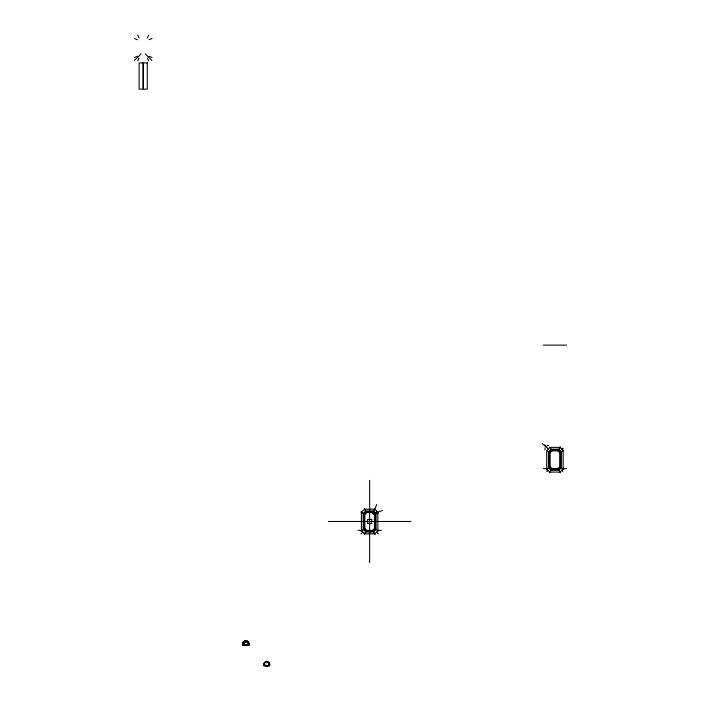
<?xml version="1.0" encoding="UTF-8"?>
<svg xmlns="http://www.w3.org/2000/svg" width="701" height="701" viewBox="0 0 701 701"><rect width="100%" height="100%" fill="white"/><g stroke="black" fill="none" stroke-linecap="round" stroke-linejoin="round"><path stroke-width="1.05" d="M545.01 450.103L545.054 447.834M247.348 645.367L248.233 645.358A6.046 6.046 0 0 0 248.96 645.323L249.354 644.885M546.92 471.16L547.595 470.318A8.578 0.955 -44.6 0 1 547.814 470.091M562.921 448.325L562.561 448.815A6.598 0.736 -44.6 0 1 561.878 449.534M137.799 60.926L139.017 57.981M147.368 38.02L148.586 35.068M364.248 534.425L364.792 533.111M372.897 513.737L376.7 504.545M549.531 472.667L550.048 471.423M559.757 448.176L560.318 446.8M243.676 642.423C242.169 645.56 248.101 646.515 248.75 643.763C249.915 639.452 241.398 641.932 244.851 642.072A8.894 8.894 0 0 1 247.225 642.063L248.531 642.449M264.268 663.006C262.779 666.108 268.544 667.08 269.324 664.443C269.692 663.05 268.439 661.744 267.081 661.709C265.863 661.122 262.971 663.575 265.442 662.664A8.894 8.894 0 0 1 267.808 662.647L269.123 663.041M372.511 512.58L374.439 514.508L374.439 528.475L372.511 530.403L366.781 530.403L364.853 528.475L364.853 514.508L366.781 512.58L372.511 512.58L374.798 509.145L377.883 512.221L377.883 530.762L374.798 533.847L364.494 533.847L361.409 530.762L361.409 512.221L364.494 509.145L374.798 509.145M366.781 530.403L364.494 533.847M557.794 450.822L560.081 447.378L563.157 450.463L563.157 469.004L560.081 472.088L549.768 472.088L546.692 469.004L546.692 450.463L550.136 452.75L550.136 466.717L552.064 468.645L557.794 468.645L559.722 466.717L559.722 452.75L557.794 450.822L552.064 450.822L550.136 452.75M552.064 468.645L549.768 472.088M134.496 60.452L141.129 53.811M360.945 533.943L362.741 532.147M547.463 449.692L549.768 447.378L560.081 447.378M561.843 449.008L562.868 448.246M547.744 470.713L546.999 471.221M377.883 512.221L374.439 514.508M361.409 530.762L364.853 528.475M563.157 450.463L559.722 452.75M546.692 469.004L550.136 466.717M563.7 450.235L562.57 450.708M546.281 469.179L547.113 468.829M149.05 39.703L152.003 38.485M134.382 57.508L137.326 56.29M373.282 514.122L382.474 510.319M360.831 531.007L362.075 530.491M246.121 640.451L244.658 640.933L243.746 642.186L243.746 643.728L244.658 644.981L246.121 645.455M548.156 445.398L547.647 445.485L548.611 445.433M246.121 640.968L243.405 642.274L243.291 643.947L244.027 645.244L246.121 645.411M267.94 665.95L268.816 665.941A6.046 6.046 0 0 0 269.543 665.906M543.214 345.111L566.636 345.12M543.494 468.636L546.289 468.636M563.569 468.636L566.355 468.636M328.471 521.491L410.821 521.491M357.931 530.394L361.129 530.394M378.163 530.394L381.362 530.394M246.121 641.941L242.844 641.941L242.844 645.367L247.208 645.367M265.626 665.95L267.791 665.95M244.763 645.367L244.018 645.358A8.368 8.368 0 0 1 243.484 645.341L242.949 645.078M265.346 665.95L264.601 665.941A8.368 8.368 0 0 1 264.067 665.924L263.541 665.661M134.382 38.485L137.326 39.703M149.05 56.29L152.003 57.508M563.718 469.241L562.57 468.759M360.831 511.975L362.075 512.492M377.453 530.587L378.461 531.007M559.722 466.717L563.157 469.004M364.853 514.508L361.409 512.221M374.439 528.475L377.883 530.762M542.285 443.575L548.436 449.061M562.106 470.713L562.921 471.133L562.255 470.318A8.578 0.955 44.6 0 0 561.957 470.012M544.765 444.811L546.92 446.975M145.256 53.811L151.889 60.452M376.814 532.409L378.347 533.943M549.768 447.378L552.064 450.822M560.081 472.088L557.794 468.645M364.494 509.145L366.781 512.58M374.798 533.847L372.511 530.403M559.81 471.423L560.318 472.667M364.248 508.558L364.835 509.986M374.702 533.601L375.044 534.425M137.799 35.068L139.017 38.02M147.368 57.981L148.586 60.926M369.646 480.316L369.646 562.666M263.585 665.556A2.638 2.638 0 0 1 264.233 662.971M269.228 662.944A2.751 2.751 0 0 1 269.859 665.451M242.993 644.964A2.638 2.638 0 0 1 243.65 642.388M248.645 642.353A2.751 2.751 0 0 1 249.276 644.867M377.883 513.719A1.507 1.507 0 0 1 376.814 511.152M365.756 510.933L363.197 513.491L363.197 529.492L365.756 532.05L373.528 532.05L376.087 529.492L376.087 513.491L373.528 510.933L365.756 510.933M366.334 511.818L364.082 514.061L364.082 528.922L366.334 531.174L372.958 531.174L375.201 528.922L375.201 514.061L372.958 511.818L366.334 511.818M551.039 449.175L548.48 451.733L548.48 467.733L551.039 470.292L558.811 470.292L561.37 467.733L561.37 451.733L558.811 449.175L551.039 449.175M551.617 450.051L549.365 452.303L549.365 467.164L551.617 469.407L558.233 469.407L560.485 467.164L560.485 452.303L558.233 450.051L551.617 450.051M142.916 62.924L139.113 62.924L139.113 89.167L142.916 89.167L142.916 62.924M147.271 62.924L143.468 62.924L143.468 89.167L147.271 89.167L147.271 62.924M371.705 519.432L367.587 519.432L367.587 523.551L371.705 523.551L371.705 519.432M265.583 665.503A2.261 2.261 0 0 0 268.974 663.54A2.261 2.261 0 0 0 265.583 661.578A2.261 2.261 0 0 0 265.583 665.503M244.991 644.92A2.261 2.261 0 0 0 248.391 642.957A2.261 2.261 0 0 0 244.991 640.994A2.261 2.261 0 0 0 244.991 644.92M245.026 644.692A2.059 2.059 0 0 0 248.18 643.036A2.059 2.059 0 0 0 245.166 641.135A2.059 2.059 0 0 0 245.026 644.692"/></g></svg>
